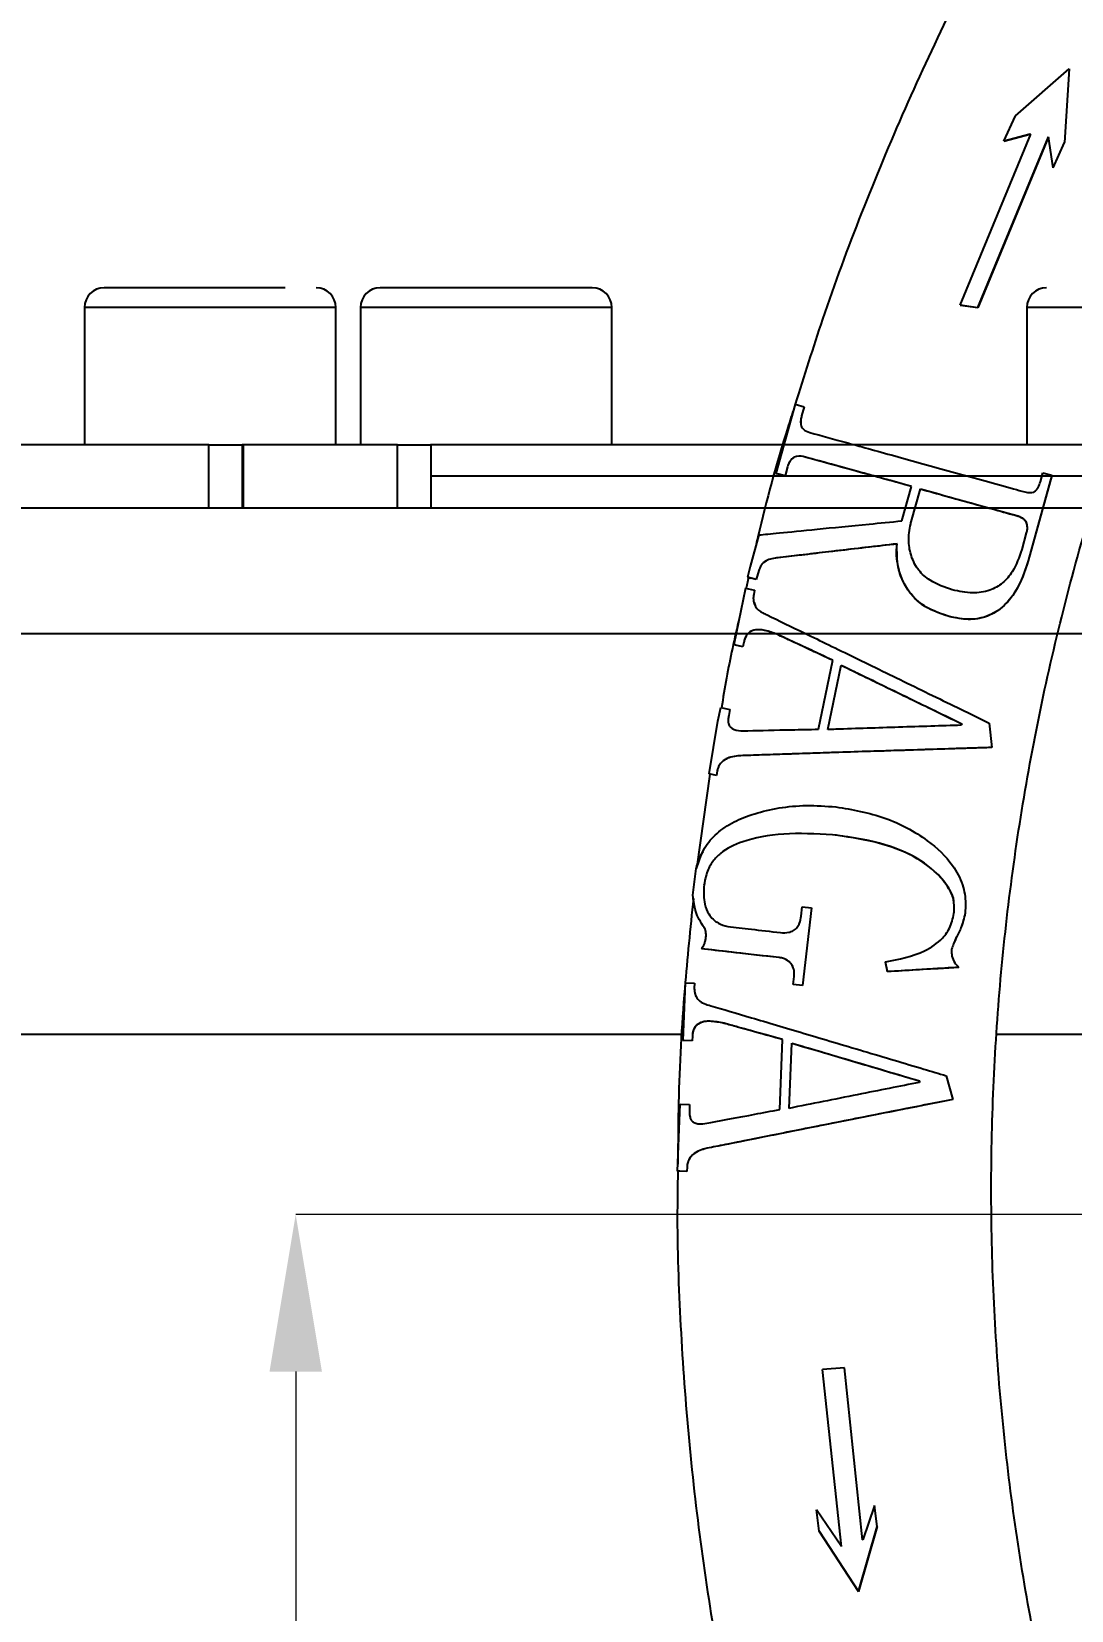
# Model space of a CAD drawing. Header units: millimetres. Extents: x 2271 to 4415, y 823 to 2339.
# Drawn here: x 2911.3 to 2977.5, y 1197.2 to 1297.7 of the extents above; entities that cross this region are included whole.
import ezdxf

# ---------------------------------------------------------------- set-up
doc = ezdxf.new("R2010")
doc.units = ezdxf.units.MM
doc.layers.add('AM_5', color=3, linetype='Continuous', lineweight=25)
doc.styles.add('SLDTEXTSTYLE1', font='txt.shx', dxfattribs={"width": 0.7, "bigfont": 'gbcbig.shx'})
doc.dimstyles.new('SLDDIMSTYLE12$0', dxfattribs={"dimtxt": 12, "dimasz": 10, "dimexe": 0, "dimexo": 0.0625, "dimgap": 0.875, "dimtad": 1, "dimdec": 1, "dimlfac": 1.8, "dimrnd": 1e-09, "dimzin": 12, "dimdsep": 46, "dimtxsty": 'SLDTEXTSTYLE1', "dimcen": 0.09, "dimdle": 8.16, "dimclrd": 3, "dimclre": 3, "dimadec": 0, "dimazin": 3, "dimtfac": 1, "dimtdec": 1, "dimtofl": 0, "dimtmove": 0, "dimatfit": 3, "dimfxl": 0, "dimfrac": 2, "dimtolj": 1, "dimlwd": 5, "dimlwe": 5, "dimarcsym": 0})

# ---------------------------------------------------------------- blocks, each defined once
blk = doc.blocks.new('*D194')
at = {"layer": 'AM_5', "color": 3, "linetype": 'Continuous', "lineweight": 5, "transparency": 16777216}
for p, q in [((2837.27, 1199.5), (2837.27, 1379.28)), ((2989.77, 1379.28), (2847.27, 1379.28))]:
    blk.add_line(p, q, dxfattribs=at)
at = {"layer": 'AM_5', "color": 3, "lineweight": 5, "transparency": 16777216}
blk.add_line((2999.77, 1254.68), (2999.77, 1379.28), dxfattribs=at)
at = {"layer": 'AM_5', "color": 3, "transparency": 16777216}
for points in [[(2847.27, 1380.95), (2847.27, 1377.61), (2837.27, 1379.28)], [(2989.77, 1380.95), (2989.77, 1377.61), (2999.77, 1379.28)]]:
    blk.add_solid(points, dxfattribs=at)
at = {"layer": 'Defpoints', "color": 0, "transparency": 16777216}
for p in [(2837.27, 1379.28), (2999.77, 1254.62), (2837.27, 1199.44)]:
    blk.add_point(p, dxfattribs=at)
at = {"layer": 'AM_5', "color": 0, "transparency": 16777216, "insert": (2918.52, 1386.16), "char_height": 12, "attachment_point": 5, "style": 'SLDTEXTSTYLE1'}
blk.add_mtext('\\A1;165', dxfattribs=at)
blk = doc.blocks.new('*D202')
at = {"layer": 'AM_5', "color": 3, "lineweight": 5, "transparency": 16777216}
blk.add_line((3078.48, 1222.43), (2928.14, 1222.43), dxfattribs=at)
at = {"layer": 'AM_5', "color": 3, "linetype": 'Continuous', "lineweight": 5, "transparency": 16777216}
for p, q in [((2928.14, 1212.43), (2928.14, 990.8)), ((3057.77, 980.8), (2928.14, 980.8))]:
    blk.add_line(p, q, dxfattribs=at)
at = {"layer": 'AM_5', "color": 3, "transparency": 16777216}
for points in [[(2926.47, 1212.43), (2929.81, 1212.43), (2928.14, 1222.43)], [(2926.47, 990.8), (2929.81, 990.8), (2928.14, 980.8)]]:
    blk.add_solid(points, dxfattribs=at)
at = {"layer": 'Defpoints', "color": 0, "transparency": 16777216}
for p in [(3078.54, 1222.43), (2928.14, 980.8), (3057.83, 980.8)]:
    blk.add_point(p, dxfattribs=at)
at = {"layer": 'AM_5', "color": 0, "transparency": 16777216, "insert": (2921.27, 1054.72), "char_height": 12, "attachment_point": 5, "rotation": 90, "style": 'SLDTEXTSTYLE1'}
blk.add_mtext('\\A1;245', dxfattribs=at)

msp = doc.modelspace()

# ---------------------------------------------------------------- linework, layer by layer
at = {"color": 7, "linetype": 'Continuous', "lineweight": 25}
for p, q in [((2973.957, 1292.369), (2977.385, 1295.363)), ((2977.385, 1295.363), (2977.086, 1290.684)), ((2977.385, 1295.36), (2977.086, 1290.681)), ((2977.385, 1295.36), (2977.385, 1295.363)), ((2973.227, 1290.755), (2973.957, 1292.369)), ((2970.452, 1280.329), (2974.94, 1291.2)), ((2971.567, 1280.163), (2976.076, 1291.032)), ((2976.076, 1291.029), (2971.567, 1280.16)), ((2973.227, 1290.755), (2974.904, 1291.206)), ((2974.904, 1291.203), (2973.227, 1290.752)), ((2973.227, 1290.752), (2973.227, 1290.755)), ((2974.904, 1291.206), (2974.94, 1291.2)), ((2974.904, 1291.206), (2974.904, 1291.203)), ((2976.076, 1291.032), (2976.076, 1291.029)), ((2976.36, 1289.074), (2976.076, 1291.032)), ((2976.36, 1289.07), (2976.076, 1291.029)), ((2976.36, 1289.074), (2977.086, 1290.684)), ((2977.086, 1290.684), (2977.086, 1290.681)), ((2976.36, 1289.07), (2976.36, 1289.074)), ((2914.692, 1280.179), (2914.692, 1271.429)), ((2930.692, 1280.179), (2914.692, 1280.179)), ((2930.692, 1271.429), (2930.692, 1280.179)), ((2932.265, 1280.179), (2932.265, 1271.429)), ((2948.265, 1280.179), (2932.265, 1280.179)), ((2948.265, 1271.429), (2948.265, 1280.179)), ((2970.452, 1280.329), (2971.567, 1280.163)), ((2970.452, 1280.326), (2970.452, 1280.329)), ((2971.567, 1280.16), (2970.452, 1280.326)), ((2971.567, 1280.163), (2971.567, 1280.16)), ((2974.692, 1280.179), (2974.692, 1271.429)), ((2990.692, 1280.179), (2974.692, 1280.179)), ((2959.936, 1274.012), (2958.717, 1269.612)), ((2959.936, 1274.012), (2960.511, 1273.856)), ((2960.511, 1273.856), (2960.351, 1273.281)), ((2960.511, 1273.854), (2960.351, 1273.279)), ((2960.511, 1273.854), (2960.511, 1273.856)), ((2960.351, 1273.279), (2960.351, 1273.281)), ((2922.601, 1271.429), (2901.388, 1271.429)), ((2922.601, 1267.429), (2922.601, 1271.429)), ((2922.601, 1271.429), (2924.722, 1271.429)), ((2924.722, 1271.429), (2924.722, 1267.429)), ((2924.808, 1271.429), (2924.722, 1271.429)), ((2924.808, 1267.429), (2924.808, 1271.429)), ((2934.622, 1271.429), (2924.808, 1271.429)), ((2934.622, 1267.429), (2934.622, 1271.429)), ((2934.622, 1271.429), (2936.743, 1271.429)), ((3003.911, 1271.429), (2936.73, 1271.429)), ((2936.743, 1271.429), (2936.743, 1267.429)), ((2960.454, 1270.68), (2960.454, 1270.681)), ((2959.292, 1269.455), (2958.717, 1269.612)), ((2958.717, 1269.612), (2958.717, 1269.61)), ((2958.717, 1269.61), (2958.806, 1269.585)), ((2959.292, 1269.454), (2958.806, 1269.585)), ((2959.452, 1270.031), (2959.292, 1269.455)), ((2959.452, 1270.029), (2959.292, 1269.454)), ((2959.292, 1269.454), (2959.292, 1269.455)), ((2959.452, 1270.029), (2959.452, 1270.031)), ((2976.287, 1269.495), (2974.777, 1264.043)), ((2976.287, 1269.488), (2974.777, 1264.036)), ((2975.555, 1269.08), (2975.715, 1269.655)), ((2975.715, 1269.655), (2976.287, 1269.495)), ((2976.287, 1269.488), (2976.287, 1269.495)), ((3002.245, 1269.429), (2936.73, 1269.429)), ((2966.732, 1266.587), (2967.339, 1268.786)), ((2967.329, 1266.524), (2967.911, 1268.626)), ((2967.329, 1266.521), (2967.911, 1268.623)), ((2967.911, 1268.623), (2967.911, 1268.626)), ((2967.329, 1266.524), (2967.329, 1266.521)), ((2974.127, 1266.9), (2974.127, 1266.894)), ((2957.628, 1265.69), (2957.074, 1263.691)), ((2974.656, 1265.83), (2974.361, 1264.776)), ((2966.424, 1265.122), (2966.424, 1265.125)), ((2957.622, 1263.431), (2957.461, 1262.856)), ((2957.622, 1263.429), (2957.461, 1262.854)), ((2957.622, 1263.429), (2957.622, 1263.431)), ((2958.556, 1264.202), (2958.556, 1264.204)), ((2966.413, 1264.16), (2966.413, 1264.157)), ((2974.777, 1264.036), (2974.777, 1264.043)), ((2956.973, 1262.987), (2956.815, 1262.295)), ((2957.461, 1262.856), (2956.912, 1263.004)), ((2956.912, 1263.004), (2957.107, 1262.95)), ((2957.461, 1262.854), (2957.107, 1262.95)), ((2957.461, 1262.854), (2957.461, 1262.856)), ((2956.774, 1262.304), (2956.031, 1258.696)), ((2956.774, 1262.304), (2957.359, 1262.188)), ((2957.359, 1262.188), (2957.301, 1261.895)), ((2957.359, 1262.186), (2957.301, 1261.893)), ((2957.301, 1261.893), (2957.301, 1261.895)), ((2957.324, 1261.4), (2957.413, 1261.146)), ((2957.359, 1262.186), (2957.359, 1262.188)), ((2969.678, 1260.514), (2969.678, 1260.518)), ((2895.435, 1259.429), (2995.454, 1259.429)), ((2956.616, 1258.58), (2956.031, 1258.696)), ((2956.031, 1258.696), (2956.031, 1258.695)), ((2956.159, 1258.669), (2956.031, 1258.695)), ((2956.616, 1258.578), (2956.159, 1258.669)), ((2956.674, 1258.873), (2956.616, 1258.58)), ((2956.674, 1258.871), (2956.616, 1258.578)), ((2956.616, 1258.578), (2956.616, 1258.58)), ((2956.674, 1258.871), (2956.674, 1258.873)), ((2958.808, 1259.352), (2958.808, 1259.354)), ((2961.421, 1253.326), (2962.329, 1257.714)), ((2962.028, 1253.303), (2962.874, 1257.398)), ((2962.028, 1253.3), (2962.874, 1257.395)), ((2962.874, 1257.398), (2962.874, 1257.395)), ((2955.025, 1253.839), (2955.203, 1254.698)), ((2955.203, 1254.698), (2955.788, 1254.582)), ((2955.788, 1254.582), (2955.707, 1254.192)), ((2955.788, 1254.58), (2955.707, 1254.19)), ((2955.788, 1254.58), (2955.788, 1254.582)), ((2954.463, 1250.479), (2955.025, 1253.839)), ((2955.707, 1254.19), (2955.707, 1254.192)), ((2970.542, 1253.677), (2970.524, 1253.579)), ((2972.28, 1253.721), (2972.467, 1252.159)), ((2956.292, 1251.631), (2956.292, 1251.633)), ((2972.467, 1252.152), (2972.467, 1252.159)), ((2954.504, 1250.47), (2953.677, 1244.582)), ((2954.92, 1250.388), (2954.463, 1250.479)), ((2954.659, 1250.438), (2954.463, 1250.479)), ((2954.92, 1250.387), (2954.659, 1250.438)), ((2954.978, 1250.681), (2954.92, 1250.388)), ((2954.978, 1250.679), (2954.92, 1250.387)), ((2954.92, 1250.387), (2954.92, 1250.388)), ((2954.978, 1250.679), (2954.978, 1250.681)), ((2962.322, 1246.603), (2962.322, 1246.607)), ((2953.934, 1245.311), (2954.082, 1245.536)), ((2953.43, 1242.76), (2953.628, 1244.466)), ((2953.934, 1245.311), (2953.628, 1244.466)), ((2954.147, 1243.429), (2954.147, 1243.431)), ((2953.544, 1241.943), (2953.43, 1242.76)), ((2970.774, 1242.494), (2970.774, 1242.502)), ((2960.324, 1241.431), (2960.39, 1242.025)), ((2960.39, 1242.025), (2960.983, 1241.955)), ((2960.983, 1241.955), (2960.413, 1237.014)), ((2960.983, 1241.952), (2960.413, 1237.011)), ((2960.983, 1241.952), (2960.983, 1241.955)), ((2970.759, 1241.618), (2970.759, 1241.625)), ((2954.047, 1240.839), (2954.047, 1240.841)), ((2953.976, 1239.346), (2953.976, 1239.347)), ((2958.917, 1238.786), (2958.917, 1238.789)), ((2965.691, 1238.505), (2965.691, 1238.509)), ((2965.823, 1237.894), (2965.691, 1238.509)), ((2965.823, 1237.89), (2965.691, 1238.505)), ((2959.82, 1237.084), (2959.879, 1237.578)), ((2965.823, 1237.89), (2965.823, 1237.894)), ((2970.361, 1238.159), (2970.361, 1238.166)), ((2952.932, 1237.17), (2952.783, 1233.508)), ((2952.932, 1237.17), (2953.528, 1237.149)), ((2952.932, 1237.17), (2952.932, 1237.17)), ((2953.528, 1237.149), (2953.517, 1236.853)), ((2953.528, 1237.147), (2953.517, 1236.851)), ((2953.528, 1237.147), (2953.528, 1237.149)), ((2960.413, 1237.014), (2959.82, 1237.084)), ((2959.82, 1237.081), (2959.82, 1237.084)), ((2960.413, 1237.011), (2959.82, 1237.081)), ((2960.413, 1237.011), (2960.413, 1237.014)), ((2955.41, 1234.602), (2955.41, 1234.605)), ((2952.799, 1233.895), (2846.769, 1233.895)), ((2953.379, 1233.486), (2952.783, 1233.508)), ((2952.783, 1233.508), (2952.783, 1233.506)), ((2952.863, 1233.503), (2952.783, 1233.506)), ((2953.379, 1233.484), (2952.863, 1233.503)), ((2953.394, 1233.786), (2953.379, 1233.486)), ((2953.394, 1233.784), (2953.379, 1233.484)), ((2953.379, 1233.484), (2953.379, 1233.486)), ((2953.394, 1233.784), (2953.394, 1233.786)), ((2958.952, 1229.115), (2959.134, 1233.571)), ((2959.555, 1229.19), (2959.722, 1233.346)), ((2959.555, 1229.187), (2959.722, 1233.343)), ((2959.722, 1233.346), (2959.722, 1233.343)), ((2987.769, 1233.895), (2972.773, 1233.895)), ((2969.553, 1231.265), (2969.987, 1229.759)), ((2967.854, 1230.94), (2967.848, 1230.844)), ((2952.453, 1225.191), (2952.624, 1229.451)), ((2952.624, 1229.451), (2953.22, 1229.43)), ((2953.22, 1229.43), (2953.202, 1229.034)), ((2953.22, 1229.428), (2953.202, 1229.032)), ((2953.22, 1229.428), (2953.22, 1229.43)), ((2969.987, 1229.752), (2969.987, 1229.759)), ((2954.195, 1226.617), (2954.195, 1226.619)), ((2953.06, 1225.47), (2953.049, 1225.17)), ((2953.06, 1225.468), (2953.049, 1225.168)), ((2953.06, 1225.468), (2953.06, 1225.47)), ((2953.049, 1225.17), (2952.453, 1225.191)), ((2952.453, 1225.191), (2952.453, 1225.19)), ((2952.604, 1225.184), (2952.453, 1225.19)), ((2953.049, 1225.168), (2952.604, 1225.184)), ((2953.049, 1225.168), (2953.049, 1225.17)), ((2963.069, 1212.662), (2961.677, 1212.562)), ((2961.677, 1212.562), (2961.677, 1212.558)), ((2962.878, 1201.305), (2961.677, 1212.562)), ((2962.878, 1201.301), (2961.677, 1212.558)), ((2964.229, 1201.718), (2963.069, 1212.662)), ((2961.465, 1202.271), (2961.287, 1203.631)), ((2962.878, 1201.305), (2961.287, 1203.631)), ((2961.287, 1203.631), (2961.287, 1203.628)), ((2961.465, 1202.268), (2961.287, 1203.628)), ((2964.979, 1203.905), (2964.253, 1201.725)), ((2965.155, 1202.573), (2964.979, 1203.905)), ((2961.465, 1202.271), (2963.968, 1198.429)), ((2961.465, 1202.268), (2961.465, 1202.271)), ((2963.968, 1198.426), (2961.465, 1202.268)), ((2963.968, 1198.429), (2965.155, 1202.573)), ((2965.155, 1202.569), (2963.968, 1198.426)), ((2965.155, 1202.573), (2965.155, 1202.569)), ((2964.253, 1201.725), (2964.229, 1201.718)), ((2963.968, 1198.429), (2963.968, 1198.426))]:
    msp.add_line(p, q, dxfattribs=at)
for centre, radius, start, end in [((2915.942, 1280.179), 1.25, 90, 180), ((2929.442, 1280.179), 1.25, 0, 90), ((2933.515, 1280.179), 1.25, 90, 180), ((2947.015, 1280.179), 1.25, 0, 90), ((2975.942, 1280.179), 1.25, 90, 180), ((3123.419, 1223.949), 171.026, 166.5631, 166.79964)]:
    msp.add_arc(centre, radius, start, end, dxfattribs=at)
for points, knots in [([(3122.336, 1053.698), (3124.897, 1053.722), (3128.477, 1053.757), (3133.746, 1054.036), (3138.211, 1054.371), (3143.527, 1054.937), (3149.096, 1055.71), (3154.909, 1056.72), (3160.88, 1057.976), (3166.957, 1059.487), (3173.094, 1061.258), (3179.26, 1063.292), (3185.423, 1065.591), (3191.56, 1068.157), (3197.648, 1070.987), (3203.668, 1074.081), (3209.6, 1077.435), (3215.43, 1081.048), (3221.139, 1084.913), (3226.715, 1089.027), (3232.142, 1093.384), (3237.408, 1097.979), (3242.499, 1102.803), (3247.404, 1107.851), (3252.111, 1113.114), (3256.609, 1118.584), (3260.887, 1124.252), (3264.936, 1130.109), (3268.745, 1136.146), (3272.307, 1142.352), (3275.612, 1148.716), (3278.653, 1155.229), (3281.422, 1161.878), (3283.913, 1168.653), (3286.118, 1175.54), (3288.033, 1182.529), (3289.651, 1189.607), (3290.969, 1196.76), (3291.982, 1203.977), (3292.686, 1211.244), (3293.079, 1218.549), (3293.158, 1225.877), (3292.921, 1233.215), (3292.367, 1240.549), (3291.495, 1247.867), (3290.304, 1255.154), (3288.796, 1262.397), (3286.971, 1269.581), (3284.831, 1276.694), (3282.377, 1283.722), (3279.612, 1290.65), (3276.539, 1297.466), (3273.162, 1304.157), (3269.485, 1310.709), (3265.511, 1317.109), (3261.246, 1323.344), (3256.695, 1329.402), (3251.863, 1335.271), (3246.756, 1340.937), (3241.379, 1346.39), (3235.933, 1351.437), (3230.459, 1356.09), (3225.001, 1360.359), (3219.376, 1364.401), (3213.595, 1368.21), (3207.667, 1371.778), (3201.605, 1375.1), (3195.419, 1378.17), (3189.122, 1380.984), (3182.729, 1383.536), (3176.253, 1385.822), (3169.716, 1387.838), (3163.141, 1389.58), (3156.568, 1391.045), (3150.074, 1392.227), (3143.785, 1393.124), (3138.261, 1393.707), (3133.378, 1394.075), (3128.554, 1394.315), (3122.58, 1394.432), (3117.063, 1394.321), (3111.794, 1394.05), (3107.329, 1393.712), (3102.013, 1393.147), (3096.444, 1392.374), (3090.631, 1391.364), (3084.659, 1390.108), (3078.583, 1388.597), (3072.445, 1386.826), (3066.28, 1384.792), (3060.117, 1382.493), (3053.98, 1379.928), (3047.892, 1377.097), (3041.872, 1374.003), (3035.939, 1370.649), (3030.11, 1367.037), (3024.401, 1363.171), (3018.825, 1359.057), (3013.398, 1354.7), (3008.132, 1350.105), (3003.041, 1345.281), (2998.136, 1340.233), (2993.429, 1334.97), (2988.931, 1329.5), (2984.653, 1323.832), (2980.604, 1317.975), (2976.795, 1311.938), (2973.233, 1305.732), (2969.928, 1299.368), (2966.885, 1292.856), (2964.123, 1286.204), (2961.786, 1279.922), (2960.508, 1275.817), (2959.945, 1274.009)], [0, 0, 0, 0, 0.0102074, 0.014274, 0.021037, 0.0280561, 0.0355867, 0.0434511, 0.0515783, 0.0599113, 0.0684099, 0.0770439, 0.085791, 0.0946336, 0.1035582, 0.112554, 0.1216124, 0.1307262, 0.1398897, 0.1490979, 0.1583469, 0.1676331, 0.1769537, 0.1863062, 0.1956884, 0.2050985, 0.2145348, 0.2239961, 0.233481, 0.2429885, 0.2525178, 0.262068, 0.2716385, 0.2812287, 0.2908382, 0.3004664, 0.3101132, 0.3197782, 0.3294613, 0.3391624, 0.3488814, 0.3586183, 0.3683733, 0.3781464, 0.387938, 0.3977483, 0.4075776, 0.4174265, 0.4272956, 0.4371854, 0.4470968, 0.4570307, 0.4669882, 0.4769704, 0.486979, 0.4970156, 0.5070822, 0.5171812, 0.5273154, 0.5374882, 0.5477037, 0.5569145, 0.5661226, 0.5753266, 0.5845258, 0.5937191, 0.6029052, 0.6120821, 0.6212471, 0.6303962, 0.6395236, 0.6486197, 0.6576679, 0.6666375, 0.6754633, 0.6839789, 0.6919633, 0.6976055, 0.7035012, 0.7112199, 0.7214273, 0.7254939, 0.7322569, 0.739276, 0.7468066, 0.754671, 0.7627982, 0.7711312, 0.7796298, 0.7882638, 0.7970109, 0.8058535, 0.8147781, 0.8237739, 0.8328323, 0.8419461, 0.8511096, 0.8603178, 0.8695668, 0.878853, 0.8881736, 0.8975261, 0.9069083, 0.9163184, 0.9257547, 0.935216, 0.9447009, 0.9542084, 0.9637377, 0.9732879, 0.9828584, 0.9924486, 1, 1, 1, 1]), ([(3014.185, 1120.105), (3013.225, 1121.106), (3010.735, 1123.698), (3006.954, 1128.111), (3002.822, 1133.314), (2998.922, 1138.719), (2995.252, 1144.306), (2991.826, 1150.067), (2988.651, 1155.991), (2985.738, 1162.066), (2983.093, 1168.281), (2980.725, 1174.623), (2978.64, 1181.08), (2976.845, 1187.639), (2975.346, 1194.288), (2974.147, 1201.012), (2973.252, 1207.797), (2972.667, 1214.631), (2972.394, 1221.499), (2972.435, 1228.386), (2972.792, 1235.279), (2973.467, 1242.163), (2974.46, 1249.023), (2975.772, 1255.845), (2977.401, 1262.614), (2979.347, 1269.316), (2981.606, 1275.936), (2984.178, 1282.459), (2987.059, 1288.872), (2990.246, 1295.16), (2993.734, 1301.308), (2997.518, 1307.304), (3001.595, 1313.133), (3005.958, 1318.782), (3010.602, 1324.238), (3015.521, 1329.487), (3020.53, 1334.343), (3025.585, 1338.815), (3030.643, 1342.913), (3035.87, 1346.79), (3041.264, 1350.42), (3045.74, 1353.218), (3048.464, 1354.714), (3049.29, 1355.168)], [0, 0, 0, 0, 0.0151775, 0.0393292, 0.0635604, 0.0878663, 0.1122429, 0.1366868, 0.161195, 0.1857649, 0.2103945, 0.2350819, 0.2598255, 0.2846241, 0.3094766, 0.3343824, 0.3593409, 0.3843518, 0.409415, 0.4345306, 0.4596989, 0.4849206, 0.5101965, 0.5355275, 0.5609152, 0.5863611, 0.6118672, 0.6374358, 0.6630699, 0.6887726, 0.714548, 0.7404006, 0.7663359, 0.7923603, 0.8184816, 0.8447092, 0.8710544, 0.8948026, 0.918543, 0.942272, 0.9659875, 0.9896862, 1, 1, 1, 1]), ([(2927.465, 1281.429), (2926.521, 1281.429), (2925.318, 1281.429), (2922.699, 1281.429), (2921.342, 1281.429), (2918.875, 1281.429), (2917.821, 1281.429), (2916.338, 1281.429), (2915.942, 1281.429), (2915.942, 1281.429)], [0, 0, 0, 0, 0.25, 0.25, 0.5, 0.5, 0.75, 0.75, 1, 1, 1, 1]), ([(2947.015, 1281.429), (2947.015, 1281.429), (2946.304, 1281.429), (2943.772, 1281.429), (2942.055, 1281.429), (2938.475, 1281.429), (2936.758, 1281.429), (2934.226, 1281.429), (2933.515, 1281.429), (2933.515, 1281.429)], [0, 0, 0, 0, 0.25, 0.25, 0.5, 0.5, 0.75, 0.75, 1, 1, 1, 1]), ([(2959.875, 1273.793), (2959.74, 1273.373), (2958.863, 1270.656), (2958.045, 1267.692), (2957.462, 1265.127), (2957.414, 1264.917)], [0, 0, 0, 0, 0.1434791, 0.9298796, 1, 1, 1, 1]), ([(2960.351, 1273.281), (2960.331, 1273.196), (2960.29, 1273.027), (2960.283, 1272.8), (2960.329, 1272.571), (2960.506, 1272.349), (2960.732, 1272.265), (2960.879, 1272.211)], [0, 0, 0, 0, 0.1147252, 0.230666, 0.3465482, 0.5756181, 1, 1, 1, 1]), ([(2960.351, 1273.279), (2960.33, 1273.193), (2960.288, 1273.024), (2960.291, 1272.886), (2960.293, 1272.817)], [0, 0, 0, 0, 0.5032038, 1, 1, 1, 1]), ([(2960.879, 1272.211), (2961.619, 1272.008), (2963.098, 1271.603), (2966.435, 1270.681), (2970.142, 1269.655), (2972.92, 1268.884), (2974.319, 1268.495), (2974.553, 1268.43)], [0, 0, 0, 0, 0.2380124, 0.4760235, 0.7140633, 0.9521345, 1, 1, 1, 1]), ([(2960.454, 1270.681), (2960.262, 1270.713), (2960.001, 1270.756), (2959.712, 1270.522), (2959.584, 1270.357), (2959.506, 1270.196), (2959.47, 1270.084), (2959.452, 1270.031)], [0, 0, 0, 0, 0.5403565, 0.7362537, 0.8378676, 0.9221122, 1, 1, 1, 1]), ([(2960.454, 1270.68), (2960.259, 1270.711), (2959.994, 1270.753), (2959.707, 1270.515), (2959.582, 1270.352), (2959.505, 1270.191), (2959.469, 1270.082), (2959.452, 1270.029)], [0, 0, 0, 0, 0.5426127, 0.7382378, 0.8393163, 0.9231634, 1, 1, 1, 1]), ([(2967.339, 1268.786), (2966.159, 1269.112), (2963.797, 1269.764), (2961.601, 1270.368), (2960.691, 1270.617), (2960.454, 1270.681)], [0, 0, 0, 0, 0.425234, 0.8504686, 1, 1, 1, 1]), ([(2967.339, 1268.783), (2966.284, 1269.074), (2964.172, 1269.658), (2961.843, 1270.299), (2960.838, 1270.574), (2960.454, 1270.68)], [0, 0, 0, 0, 0.3817561, 0.7635127, 1, 1, 1, 1]), ([(2967.911, 1268.626), (2969.166, 1268.278), (2971.289, 1267.689), (2973.304, 1267.129), (2974.127, 1266.9)], [0, 0, 0, 0, 0.5912379, 1, 1, 1, 1]), ([(2967.911, 1268.623), (2969.008, 1268.318), (2971.223, 1267.704), (2973.154, 1267.165), (2974.127, 1266.894)], [0, 0, 0, 0, 0.49567687, 1, 1, 1, 1]), ([(2974.553, 1268.43), (2974.673, 1268.404), (2974.858, 1268.366), (2975.112, 1268.414), (2975.293, 1268.532), (2975.454, 1268.76), (2975.516, 1268.957), (2975.555, 1269.08)], [0, 0, 0, 0, 0.2742213, 0.4218346, 0.5710505, 0.7336104, 1, 1, 1, 1]), ([(2900.692, 1267.429), (2903.582, 1267.429), (2909.396, 1267.429), (2918.77, 1267.429), (2928.64, 1267.429), (2938.979, 1267.429), (2949.69, 1267.429), (2960.654, 1267.429), (2971.768, 1267.429), (2982.924, 1267.429), (2992.623, 1267.429), (2998.534, 1267.429), (3000.774, 1267.429)], [0, 0, 0, 0, 0.1007913, 0.2027588, 0.3058242, 0.4104565, 0.5155376, 0.6209781, 0.7264142, 0.8314953, 0.936132, 1, 1, 1, 1]), ([(2957.628, 1265.69), (2957.988, 1265.727), (2958.707, 1265.801), (2961.262, 1266.054), (2964.072, 1266.329), (2966.026, 1266.518), (2966.732, 1266.587)], [0, 0, 0, 0, 0.2764618, 0.55256, 0.838275, 1, 1, 1, 1]), ([(2969.94, 1262.196), (2969.452, 1262.362), (2968.655, 1262.635), (2967.759, 1263.417), (2967.31, 1264.296), (2967.113, 1265.317), (2967.214, 1266.07), (2967.318, 1266.481), (2967.329, 1266.524)], [0, 0, 0, 0, 0.2685044, 0.4379066, 0.6082478, 0.7778738, 0.976771, 1, 1, 1, 1]), ([(2974.127, 1266.9), (2974.255, 1266.853), (2974.451, 1266.782), (2974.626, 1266.551), (2974.699, 1266.318), (2974.714, 1266.07), (2974.674, 1265.904), (2974.656, 1265.83)], [0, 0, 0, 0, 0.3057608, 0.4723517, 0.637981, 0.8377325, 1, 1, 1, 1]), ([(2974.127, 1266.894), (2974.24, 1266.854), (2974.425, 1266.789), (2974.607, 1266.578), (2974.682, 1266.407), (2974.687, 1266.301), (2974.687, 1266.283)], [0, 0, 0, 0, 0.4172442, 0.6823875, 0.9479462, 1, 1, 1, 1]), ([(2966.424, 1265.125), (2965.753, 1265.047), (2964.393, 1264.889), (2962.51, 1264.67), (2960.799, 1264.469), (2959.474, 1264.313), (2958.821, 1264.235), (2958.556, 1264.204)], [0, 0, 0, 0, 0.2097918, 0.4254492, 0.6353283, 0.851928, 1, 1, 1, 1]), ([(2966.424, 1265.122), (2965.202, 1264.98), (2963.376, 1264.768), (2961.25, 1264.52), (2959.741, 1264.342), (2958.968, 1264.251), (2958.556, 1264.202)], [0, 0, 0, 0, 0.3863316, 0.5775517, 0.7748553, 1, 1, 1, 1]), ([(2969.678, 1260.514), (2969.096, 1260.715), (2968.145, 1261.044), (2967.05, 1262.154), (2966.479, 1263.434), (2966.358, 1264.502), (2966.416, 1265.053), (2966.424, 1265.122)], [0, 0, 0, 0, 0.3011388, 0.4914699, 0.7324684, 0.9663961, 1, 1, 1, 1]), ([(2969.678, 1260.518), (2969.075, 1260.729), (2968.084, 1261.076), (2967.001, 1262.238), (2966.406, 1263.58), (2966.418, 1264.615), (2966.424, 1265.125)], [0, 0, 0, 0, 0.3050065, 0.5015447, 0.75409, 1, 1, 1, 1]), ([(2974.361, 1264.776), (2974.195, 1264.281), (2973.925, 1263.479), (2973.172, 1262.59), (2972.293, 1262.106), (2971.175, 1261.926), (2970.372, 1262.101), (2969.94, 1262.196)], [0, 0, 0, 0, 0.2599336, 0.4215944, 0.584063, 0.7764561, 1, 1, 1, 1]), ([(2958.556, 1264.204), (2958.427, 1264.173), (2958.17, 1264.111), (2957.893, 1263.938), (2957.707, 1263.662), (2957.648, 1263.502), (2957.622, 1263.431)], [0, 0, 0, 0, 0.371278, 0.745722, 0.8874132, 1, 1, 1, 1]), ([(2958.556, 1264.202), (2958.426, 1264.171), (2958.165, 1264.108), (2957.892, 1263.933), (2957.707, 1263.663), (2957.648, 1263.501), (2957.622, 1263.429)], [0, 0, 0, 0, 0.3701938, 0.743324, 0.8861883, 1, 1, 1, 1]), ([(2974.777, 1264.043), (2974.552, 1263.375), (2974.182, 1262.274), (2973.21, 1261.093), (2972.203, 1260.47), (2970.997, 1260.242), (2970.152, 1260.419), (2969.678, 1260.518)], [0, 0, 0, 0, 0.2904242, 0.4791568, 0.6380876, 0.7972637, 1, 1, 1, 1]), ([(2974.777, 1264.036), (2974.528, 1263.314), (2974.119, 1262.13), (2973.026, 1260.914), (2971.894, 1260.353), (2970.733, 1260.273), (2970.003, 1260.44), (2969.678, 1260.514)], [0, 0, 0, 0, 0.30014134, 0.49231067, 0.68514192, 0.859667, 1, 1, 1, 1]), ([(2957.301, 1261.895), (2957.289, 1261.822), (2957.266, 1261.674), (2957.296, 1261.399), (2957.446, 1261.014), (2957.759, 1260.769), (2958.054, 1260.644), (2958.15, 1260.604)], [0, 0, 0, 0, 0.0779004, 0.1566304, 0.3694426, 0.796924, 1, 1, 1, 1]), ([(2956.388, 1260.431), (2956.234, 1259.779), (2955.785, 1257.879), (2955.458, 1255.954), (2955.243, 1254.689)], [0, 0, 0, 0, 0.3432923, 1, 1, 1, 1]), ([(2958.15, 1260.604), (2958.907, 1260.237), (2960.422, 1259.502), (2963.705, 1257.905), (2966.718, 1256.437), (2969.15, 1255.25), (2970.831, 1254.429), (2971.833, 1253.94), (2972.28, 1253.721)], [0, 0, 0, 0, 0.2229901, 0.445793, 0.6732796, 0.7898135, 0.9063433, 1, 1, 1, 1]), ([(2958.808, 1259.352), (2958.53, 1259.457), (2957.96, 1259.674), (2957.403, 1259.681), (2957.036, 1259.521), (2956.868, 1259.362), (2956.75, 1259.14), (2956.704, 1258.99), (2956.682, 1258.9), (2956.674, 1258.871)], [0, 0, 0, 0, 0.3236853, 0.6637718, 0.7634797, 0.8887856, 0.9334707, 0.9783158, 1, 1, 1, 1]), ([(2958.808, 1259.354), (2958.54, 1259.457), (2957.995, 1259.666), (2957.446, 1259.68), (2957.072, 1259.548), (2956.886, 1259.389), (2956.746, 1259.141), (2956.7, 1258.974), (2956.677, 1258.885), (2956.674, 1258.873)], [0, 0, 0, 0, 0.3181987, 0.6465518, 0.7500252, 0.8810736, 0.9358527, 0.9908441, 1, 1, 1, 1]), ([(2962.329, 1257.714), (2961.28, 1258.203), (2959.988, 1258.805), (2958.994, 1259.267), (2958.808, 1259.354)], [0, 0, 0, 0, 0.812741, 1, 1, 1, 1]), ([(2962.329, 1257.711), (2961.376, 1258.156), (2960.08, 1258.76), (2959.074, 1259.228), (2958.808, 1259.352)], [0, 0, 0, 0, 0.7351591, 1, 1, 1, 1]), ([(2962.874, 1257.398), (2963.452, 1257.118), (2964.624, 1256.55), (2966.533, 1255.624), (2968.546, 1254.648), (2969.869, 1254.004), (2970.542, 1253.677)], [0, 0, 0, 0, 0.2335744, 0.4739753, 0.7323964, 1, 1, 1, 1]), ([(2962.874, 1257.395), (2963.932, 1256.883), (2966.047, 1255.857), (2968.715, 1254.561), (2970.101, 1253.886), (2970.542, 1253.672)], [0, 0, 0, 0, 0.4053674, 0.8106766, 1, 1, 1, 1]), ([(2955.707, 1254.192), (2955.693, 1254.107), (2955.67, 1253.962), (2955.676, 1253.759), (2955.722, 1253.576), (2955.904, 1253.33), (2956.294, 1253.217), (2956.722, 1253.228), (2956.929, 1253.233)], [0, 0, 0, 0, 0.0755919, 0.1295443, 0.2003485, 0.3166469, 0.6693621, 1, 1, 1, 1]), ([(2955.707, 1254.19), (2955.692, 1254.105), (2955.671, 1253.981), (2955.676, 1253.876), (2955.677, 1253.843)], [0, 0, 0, 0, 0.6906191, 1, 1, 1, 1]), ([(2970.524, 1253.579), (2969.881, 1253.559), (2968.578, 1253.517), (2966.545, 1253.452), (2964.502, 1253.385), (2963.004, 1253.336), (2962.196, 1253.309), (2962.028, 1253.303)], [0, 0, 0, 0, 0.2310763, 0.4688548, 0.6999278, 0.9377328, 1, 1, 1, 1]), ([(2956.929, 1253.233), (2957.793, 1253.252), (2959.09, 1253.279), (2960.837, 1253.314), (2961.421, 1253.326)], [0, 0, 0, 0, 0.6660536, 1, 1, 1, 1]), ([(2956.292, 1251.633), (2956.141, 1251.61), (2955.838, 1251.563), (2955.447, 1251.406), (2955.184, 1251.164), (2955.029, 1250.881), (2954.994, 1250.744), (2954.978, 1250.681)], [0, 0, 0, 0, 0.28496567, 0.57017634, 0.85797467, 0.93478331, 1, 1, 1, 1]), ([(2956.292, 1251.631), (2956.138, 1251.607), (2955.828, 1251.558), (2955.437, 1251.399), (2955.182, 1251.157), (2955.03, 1250.883), (2954.995, 1250.744), (2954.978, 1250.679)], [0, 0, 0, 0, 0.2843775, 0.568981, 0.8558167, 0.9329722, 1, 1, 1, 1]), ([(2972.467, 1252.159), (2971.873, 1252.141), (2970.684, 1252.104), (2968.089, 1252.022), (2965.346, 1251.935), (2962.708, 1251.849), (2960.822, 1251.787), (2959.108, 1251.73), (2957.535, 1251.677), (2956.718, 1251.648), (2956.292, 1251.633)], [0, 0, 0, 0, 0.1101454, 0.22029783, 0.43976442, 0.55037982, 0.66098757, 0.77072472, 0.88045105, 1, 1, 1, 1]), ([(2972.467, 1252.152), (2971.602, 1252.126), (2969.871, 1252.074), (2966.48, 1251.967), (2962.949, 1251.854), (2959.617, 1251.745), (2957.442, 1251.672), (2956.531, 1251.64), (2956.292, 1251.631)], [0, 0, 0, 0, 0.1854069, 0.370709, 0.5583983, 0.7469267, 0.9336887, 1, 1, 1, 1]), ([(2953.628, 1244.466), (2953.789, 1244.917), (2954.101, 1245.794), (2954.924, 1246.721), (2955.99, 1247.451), (2957.331, 1247.966), (2958.885, 1248.345), (2960.633, 1248.514), (2961.896, 1248.428), (2962.528, 1248.385)], [0, 0, 0, 0, 0.1530188, 0.297411, 0.4416965, 0.5827002, 0.7236476, 0.8618134, 1, 1, 1, 1]), ([(2962.528, 1248.385), (2963.584, 1248.205), (2965.649, 1247.854), (2968.239, 1246.447), (2969.867, 1244.942), (2970.629, 1243.513), (2970.818, 1242.433), (2970.773, 1241.826), (2970.759, 1241.625)], [0, 0, 0, 0, 0.27114702, 0.52989444, 0.72669521, 0.84696748, 0.94930624, 1, 1, 1, 1]), ([(2962.322, 1246.607), (2961.252, 1246.659), (2959.103, 1246.765), (2956.734, 1246.295), (2955.381, 1245.646), (2954.689, 1244.942), (2954.358, 1244.367), (2954.203, 1243.793), (2954.162, 1243.529), (2954.147, 1243.431)], [0, 0, 0, 0, 0.279466, 0.561234, 0.7603695, 0.8465961, 0.9337718, 0.9754607, 1, 1, 1, 1]), ([(2970.067, 1241.706), (2970.068, 1241.972), (2970.07, 1242.505), (2969.641, 1243.427), (2968.681, 1244.499), (2966.859, 1245.664), (2964.537, 1246.307), (2962.967, 1246.519), (2962.322, 1246.607)], [0, 0, 0, 0, 0.0778824, 0.1558892, 0.3030478, 0.5199107, 0.8027032, 1, 1, 1, 1]), ([(2970.034, 1242.383), (2970.034, 1242.389), (2970.024, 1242.629), (2969.715, 1243.248), (2968.892, 1244.329), (2967.264, 1245.457), (2964.887, 1246.237), (2963.204, 1246.477), (2962.322, 1246.603)], [0, 0, 0, 0, 0.0018402, 0.0747495, 0.2227002, 0.4768176, 0.7258372, 1, 1, 1, 1]), ([(2954.147, 1243.431), (2954.129, 1243.206), (2954.093, 1242.755), (2954.19, 1242.094), (2954.463, 1241.434), (2954.957, 1240.972), (2955.439, 1240.826), (2955.643, 1240.764)], [0, 0, 0, 0, 0.1400362, 0.2816099, 0.4816544, 0.7814357, 1, 1, 1, 1]), ([(2953.459, 1242.55), (2953.262, 1240.648), (2952.812, 1236.322), (2952.496, 1230.676), (2952.478, 1226.938), (2952.471, 1225.638)], [0, 0, 0, 0, 0.3384483, 0.7698856, 1, 1, 1, 1]), ([(2954.047, 1240.841), (2953.948, 1241.006), (2953.752, 1241.336), (2953.517, 1241.917), (2953.463, 1242.447), (2953.43, 1242.76)], [0, 0, 0, 0, 0.2910866, 0.5822218, 1, 1, 1, 1]), ([(2959.002, 1240.38), (2959.182, 1240.37), (2959.461, 1240.354), (2959.837, 1240.49), (2960.075, 1240.7), (2960.252, 1241.025), (2960.297, 1241.277), (2960.324, 1241.431)], [0, 0, 0, 0, 0.2973662, 0.4608776, 0.6257098, 0.7719581, 1, 1, 1, 1]), ([(2965.691, 1238.509), (2966.552, 1238.684), (2967.885, 1238.953), (2969.235, 1239.85), (2969.876, 1240.759), (2970.002, 1241.382), (2970.067, 1241.706)], [0, 0, 0, 0, 0.4419525, 0.68419921, 0.83585297, 1, 1, 1, 1]), ([(2970.759, 1241.625), (2970.687, 1241.303), (2970.561, 1240.734), (2970.157, 1240.024), (2969.981, 1239.557), (2969.894, 1239.324)], [0, 0, 0, 0, 0.3944835, 0.6974258, 1, 1, 1, 1]), ([(2970.759, 1241.618), (2970.686, 1241.295), (2970.557, 1240.717), (2970.161, 1240.026), (2969.983, 1239.553), (2969.894, 1239.317)], [0, 0, 0, 0, 0.3885005, 0.6944446, 1, 1, 1, 1]), ([(2954.255, 1240.018), (2954.261, 1240.105), (2954.274, 1240.279), (2954.236, 1240.508), (2954.156, 1240.703), (2954.088, 1240.789), (2954.047, 1240.841)], [0, 0, 0, 0, 0.2276221, 0.4579852, 0.6706137, 1, 1, 1, 1]), ([(2954.259, 1240.307), (2954.251, 1240.376), (2954.234, 1240.519), (2954.154, 1240.702), (2954.087, 1240.787), (2954.047, 1240.839)], [0, 0, 0, 0, 0.2669141, 0.5547722, 1, 1, 1, 1]), ([(2955.643, 1240.764), (2956.124, 1240.71), (2957.105, 1240.598), (2958.362, 1240.454), (2959.002, 1240.38)], [0, 0, 0, 0, 0.4905936, 1, 1, 1, 1]), ([(2953.976, 1239.347), (2954.022, 1239.421), (2954.099, 1239.544), (2954.202, 1239.748), (2954.24, 1239.915), (2954.253, 1240.003), (2954.255, 1240.018)], [0, 0, 0, 0, 0.4178398, 0.693834, 0.9496646, 1, 1, 1, 1]), ([(2958.917, 1238.789), (2957.834, 1238.912), (2955.752, 1239.149), (2954.552, 1239.283), (2953.976, 1239.347)], [0, 0, 0, 0, 0.5204171, 1, 1, 1, 1]), ([(2958.917, 1238.786), (2957.948, 1238.897), (2956.01, 1239.118), (2954.578, 1239.279), (2954.043, 1239.338), (2953.976, 1239.346)], [0, 0, 0, 0, 0.4664447, 0.9328937, 1, 1, 1, 1]), ([(2969.894, 1239.324), (2969.892, 1239.171), (2969.888, 1238.864), (2970.072, 1238.449), (2970.266, 1238.259), (2970.361, 1238.166)], [0, 0, 0, 0, 0.33736487, 0.67752046, 1, 1, 1, 1]), ([(2959.879, 1237.578), (2959.883, 1237.741), (2959.89, 1238.018), (2959.72, 1238.363), (2959.495, 1238.596), (2959.214, 1238.74), (2959.014, 1238.773), (2958.917, 1238.789)], [0, 0, 0, 0, 0.2626105, 0.4439709, 0.6252294, 0.8175428, 1, 1, 1, 1]), ([(2959.879, 1237.575), (2959.883, 1237.738), (2959.89, 1238.014), (2959.719, 1238.363), (2959.489, 1238.598), (2959.207, 1238.739), (2959.01, 1238.771), (2958.917, 1238.786)], [0, 0, 0, 0, 0.2671011, 0.4520061, 0.6369556, 0.8283575, 1, 1, 1, 1]), ([(2970.361, 1238.166), (2969.163, 1238.095), (2967.7, 1238.007), (2966.11, 1237.911), (2965.823, 1237.894)], [0, 0, 0, 0, 0.8191278, 1, 1, 1, 1]), ([(2970.361, 1238.159), (2969.5, 1238.108), (2968.143, 1238.029), (2966.443, 1237.927), (2965.823, 1237.89)], [0, 0, 0, 0, 0.6351615, 1, 1, 1, 1]), ([(2953.517, 1236.853), (2953.519, 1236.77), (2953.523, 1236.604), (2953.611, 1236.317), (2953.8, 1236.038), (2954.13, 1235.835), (2954.416, 1235.763), (2954.562, 1235.726)], [0, 0, 0, 0, 0.088857, 0.178743, 0.4175536, 0.7048974, 1, 1, 1, 1]), ([(2954.562, 1235.726), (2955.368, 1235.488), (2956.981, 1235.012), (2960.473, 1233.974), (2963.674, 1233.021), (2966.251, 1232.253), (2968.026, 1231.722), (2969.083, 1231.406), (2969.553, 1231.265)], [0, 0, 0, 0, 0.2236164, 0.4470687, 0.6746049, 0.79085, 0.9070914, 1, 1, 1, 1]), ([(2955.41, 1234.605), (2955.109, 1234.664), (2954.507, 1234.784), (2953.952, 1234.697), (2953.636, 1234.469), (2953.513, 1234.307), (2953.433, 1234.097), (2953.406, 1233.923), (2953.397, 1233.819), (2953.394, 1233.786)], [0, 0, 0, 0, 0.3462757, 0.6939054, 0.7840545, 0.8748014, 0.9252024, 0.975897, 1, 1, 1, 1]), ([(2955.41, 1234.602), (2955.098, 1234.663), (2954.474, 1234.785), (2953.916, 1234.687), (2953.611, 1234.44), (2953.496, 1234.273), (2953.425, 1234.058), (2953.404, 1233.897), (2953.396, 1233.806), (2953.394, 1233.784)], [0, 0, 0, 0, 0.3527037, 0.7069307, 0.7947369, 0.8831987, 0.9333967, 0.9836034, 1, 1, 1, 1]), ([(2959.134, 1233.571), (2958.021, 1233.88), (2956.656, 1234.259), (2955.604, 1234.551), (2955.41, 1234.605)], [0, 0, 0, 0, 0.815386, 1, 1, 1, 1]), ([(2959.134, 1233.568), (2958.124, 1233.849), (2956.754, 1234.23), (2955.69, 1234.525), (2955.41, 1234.602)], [0, 0, 0, 0, 0.7372901, 1, 1, 1, 1]), ([(2959.722, 1233.346), (2960.333, 1233.165), (2961.574, 1232.799), (2963.597, 1232.201), (2965.733, 1231.569), (2967.139, 1231.152), (2967.854, 1230.94)], [0, 0, 0, 0, 0.23296003, 0.47272202, 0.73170487, 1, 1, 1, 1]), ([(2959.722, 1233.343), (2960.841, 1233.012), (2963.08, 1232.351), (2965.91, 1231.512), (2967.381, 1231.075), (2967.854, 1230.934)], [0, 0, 0, 0, 0.4041632, 0.8082766, 1, 1, 1, 1]), ([(2967.848, 1230.844), (2967.212, 1230.718), (2965.924, 1230.462), (2963.849, 1230.048), (2961.681, 1229.615), (2960.272, 1229.333), (2959.555, 1229.19)], [0, 0, 0, 0, 0.23428086, 0.47535731, 0.73307514, 1, 1, 1, 1]), ([(2969.987, 1229.759), (2969.4, 1229.643), (2968.226, 1229.412), (2965.663, 1228.905), (2962.953, 1228.368), (2960.346, 1227.849), (2958.483, 1227.478), (2956.79, 1227.14), (2955.323, 1226.846), (2954.561, 1226.693), (2954.195, 1226.619)], [0, 0, 0, 0, 0.1121881, 0.2243847, 0.4479126, 0.5606643, 0.6734068, 0.7851148, 0.8968098, 1, 1, 1, 1]), ([(2969.987, 1229.752), (2969.134, 1229.585), (2967.43, 1229.25), (2964.088, 1228.589), (2960.604, 1227.898), (2957.311, 1227.242), (2955.245, 1226.828), (2954.379, 1226.654), (2954.195, 1226.617)], [0, 0, 0, 0, 0.1881967, 0.3762701, 0.5671691, 0.7590647, 0.9488834, 1, 1, 1, 1]), ([(2953.202, 1229.034), (2953.202, 1228.95), (2953.202, 1228.799), (2953.247, 1228.589), (2953.334, 1228.403), (2953.583, 1228.201), (2953.988, 1228.179), (2954.389, 1228.256), (2954.56, 1228.289)], [0, 0, 0, 0, 0.07720953, 0.13836219, 0.22435359, 0.34758552, 0.72216403, 1, 1, 1, 1]), ([(2954.56, 1228.289), (2955.433, 1228.454), (2956.715, 1228.696), (2958.411, 1229.014), (2958.952, 1229.115)], [0, 0, 0, 0, 0.6809188, 1, 1, 1, 1]), ([(2954.195, 1226.619), (2954.05, 1226.571), (2953.763, 1226.476), (2953.424, 1226.269), (2953.208, 1226.015), (2953.107, 1225.772), (2953.069, 1225.616), (2953.063, 1225.518), (2953.06, 1225.47)], [0, 0, 0, 0, 0.2914797, 0.5750699, 0.8079281, 0.8967748, 0.9490808, 1, 1, 1, 1]), ([(2954.195, 1226.617), (2954.046, 1226.568), (2953.756, 1226.471), (2953.397, 1226.251), (2953.182, 1225.971), (2953.076, 1225.672), (2953.065, 1225.535), (2953.06, 1225.468)], [0, 0, 0, 0, 0.293371, 0.5725853, 0.8545765, 0.9293627, 1, 1, 1, 1]), ([(2952.466, 1225.19), (2952.45, 1224.197), (2952.395, 1220.759), (2952.631, 1214.869), (2953.17, 1207.535), (2954.046, 1200.217), (2955.235, 1192.93), (2956.744, 1185.688), (2958.569, 1178.503), (2960.709, 1171.39), (2963.163, 1164.363), (2965.928, 1157.434), (2969, 1150.618), (2972.378, 1143.927), (2976.055, 1137.375), (2980.029, 1130.975), (2984.294, 1124.74), (2988.845, 1118.682), (2993.677, 1112.813), (2998.784, 1107.147), (3004.161, 1101.694), (3009.607, 1096.647), (3015.081, 1091.995), (3020.539, 1087.725), (3026.164, 1083.683), (3031.945, 1079.874), (3037.873, 1076.306), (3043.935, 1072.984), (3050.121, 1069.914), (3056.418, 1067.101), (3062.811, 1064.549), (3069.287, 1062.262), (3075.824, 1060.246), (3082.399, 1058.504), (3088.972, 1057.039), (3095.466, 1055.857), (3101.755, 1054.96), (3107.279, 1054.376), (3112.162, 1054.011), (3116.986, 1053.763), (3120.4, 1053.721), (3122.336, 1053.698)], [0, 0, 0, 0, 0.0110977, 0.0384563, 0.065866, 0.0933273, 0.120841, 0.1484084, 0.1760305, 0.2037091, 0.231446, 0.2592434, 0.2871039, 0.3150305, 0.3430267, 0.3710966, 0.3992451, 0.4274777, 0.4558012, 0.4842235, 0.512754, 0.5414043, 0.5672369, 0.5930617, 0.6188752, 0.6446752, 0.6704587, 0.6962218, 0.7219592, 0.7476632, 0.7733229, 0.7989215, 0.8244321, 0.8498086, 0.8749648, 0.8997175, 0.9236002, 0.9459932, 0.9618174, 0.9783523, 1, 1, 1, 1])]:
    msp.add_open_spline(points, degree=3, knots=knots, dxfattribs=at)

# ---------------------------------------------------------------- dimensions: what is measured, and where the dimension line sits
at = {"layer": 'AM_5'}
for base, p1, p2, angle, text, picture, middle in [((2837.269, 1379.282), (2999.769, 1254.616), (2837.269, 1199.439), 360, '165', '*D194', (2918.519, 1379.282)), ((2928.14, 980.803), (3078.542, 1222.429), (3057.835, 980.803), 90, '245', '*D202', (2928.14, 1054.716))]:
    dim = msp.add_linear_dim(base=base, p1=p1, p2=p2, angle=angle, text=text, dimstyle='SLDDIMSTYLE12$0', override={"dimlfac": 1}, dxfattribs=at)
    dim.commit()
    dim.dimension.update_dxf_attribs({"geometry": picture, "text_midpoint": middle, "dimtype": 160})

doc.saveas('drawing.dxf')
